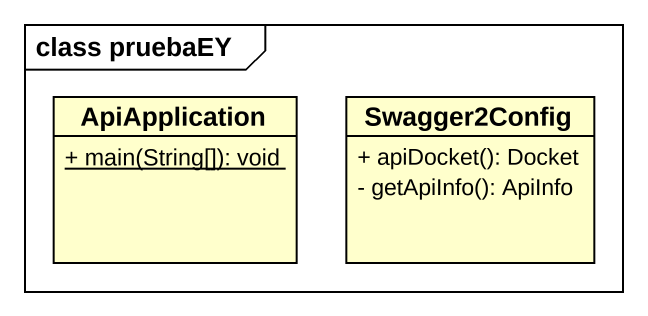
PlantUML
@startuml
mainframe class pruebaEY
hide circle
hide empty members
skinparam classAttributeIconSize 0
class ApiApplication {
  {static} + main(String[]): void
}
class Swagger2Config {
  + apiDocket(): Docket
  - getApiInfo(): ApiInfo
}
@enduml
